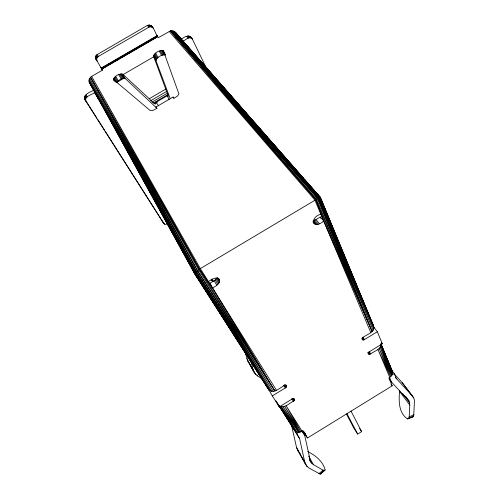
<?xml version="1.0" encoding="UTF-8"?>
<svg xmlns="http://www.w3.org/2000/svg" width="499" height="499" viewBox="0 0 499 499"><rect width="100%" height="100%" fill="white"/><g stroke="black" fill="none" stroke-linecap="round" stroke-linejoin="round"><path stroke-width="0.75" d="M114.508 81.331L113.416 79.484C114.458 76.172 119.86 72.629 123.159 74.563L149.282 98.721L152.27 102.021L155.501 104.123L156.031 102.301L167.265 95.739L168.419 96.376L153.779 56.767C153.405 52.794 159.767 49.994 163.279 50.505L178.948 93.993L177.463 96.12L173.989 98.247L173.084 97.018L155.994 107.017L156.73 108.327M399.662 390.243C398.745 399.786 398.214 412.966 407.54 418.892L413.122 416.771L413.702 416.06L414.469 400.31L413.683 397.884L412.28 395.844L402.113 382.508L394.703 374.518M367.794 352.799L368.992 354.165L370.788 353.803C374.15 351.046 380.637 349.793 380.937 344.528L392.414 371.618L380.986 343.911L392.414 371.618C393.044 374.3 391.185 376.776 388.864 377.905L392.214 385.802L307.484 437.991L302.968 430.749C300.835 432.359 297.735 432.901 295.47 431.23L280.101 406.273C285.104 408.238 289.227 403.136 293.312 401.265C295.726 400.273 293.98 397.397 291.996 399.094L279.309 406.866L272.311 395.913L285.253 388.004C287.723 386.987 285.908 383.999 283.869 385.733C279.852 388.079 272.585 394.796 268.287 389.089L194.167 272.953L89.153 82.079C88.56 79.884 89.714 77.526 91.641 76.403L102.451 70.134L101.453 68.475L157.347 36.065L157.129 35.66C154.777 32.759 153.118 23.122 147.355 25.43L96.457 55.015L95.527 56.555L95.509 58.302L101.334 68.276L157.235 35.859M408.388 418.78L409.199 416.808L409.791 405.076L408.999 400.934L391.428 381.985L389.126 378.903M167.539 223.939L165.375 224.431L163.734 223.477L85.934 101.285C81.05 95.914 89.333 92.147 93.388 90.506M85.934 101.285C83.745 96.22 92.034 94.922 94.542 92.602L95.122 92.396M95.852 59.1L97.043 61.084L96.725 58.52L98.39 56.418L148.821 27.227L150.548 26.746L152.9 27.732M93.669 89.701L89.153 82.079L194.329 272.654L270.327 390.917L195.134 271.986L89.171 79.509L196.163 271.25L273.315 391.353L197.342 270.464L90.544 77.233L199.4 269.173L212.406 287.886C215.836 286.482 222.142 282.503 218.481 278.161M170.034 98.128L156.081 61.034C155.975 57.167 162.075 54.403 165.574 54.946L163.279 50.505M291.516 425.254L296.568 447.541L297.473 449.942L305.669 464.619L307.184 466.615L309.28 468.174L320.052 474.05L320.776 473.956L325.136 469.908C322.996 461.394 315.324 455.207 307.696 451.57M320.776 473.956L321.088 473.345M373.526 326.882L377.319 331.723L364.557 339.526C362.355 341.247 361.17 337.935 363.49 337.081C367.021 334.336 375.105 332.334 373.707 326.296L320.302 197.224L319.703 197.404L200.342 268.599L194.167 272.953L269.148 390.156L194.329 272.654L88.984 80.801L195.134 271.986L271.749 391.328L196.163 271.25L89.701 78.293L197.342 270.464L274.918 390.991L209.805 283.307L215.219 279.914L216.672 277.931L219.323 282.471M156.954 108.302L125.536 78.798C122.342 76.996 118.463 80.439 116.23 82.641L113.685 78.331M318.961 473.607L323.046 470.145L324.837 470.507M320.052 474.05L324.125 470.594M322.822 471.867L325.136 469.908M346.531 414.214L354.09 428.554L357.677 434.074L361.619 431.635L351.028 411.114M305.669 464.619L304.783 462.23L299.587 438.527L296.506 433.706L298.82 432.284L283.033 406.735L299.943 432.153L284.605 406.392L301.053 431.81L286.095 405.687L304.702 435.377L310.546 461.762L313.422 464.644L323.046 470.145M389.713 377.381L377.918 349.431L390.642 376.695L379.19 348.445L391.422 375.878L380.163 347.242L392.008 374.955L394.285 373.558L391.678 370.127L380.924 344.135M377.319 331.723L382.29 343.799L369.322 351.789L368.48 352.999L368.686 353.997M208.457 281.573C211.277 279.839 216.21 275.835 219.242 279.459M320.82 214.152C309 217.658 313.066 230.55 323.72 221.02L315.78 199.488L170.458 30.882L158.507 37.618L157.347 36.065M317.052 224.456L313.684 220.39L316.023 219.554L320.308 216.984L323.72 221.02L372.129 331.598L317.732 198.384L171.768 30.689L170.458 30.882L316.616 199.007L372.129 331.598L315.78 199.488L169.211 31.406L314.863 200.03L370.819 332.608M149.282 98.721L165.743 89.103M150.898 100.598L166.71 91.354M152.27 102.021L167.433 93.157M153.43 103.068L167.951 94.573M154.403 103.78L157.709 101.852M180.663 39.783C183.975 36.783 190.094 33.47 192.489 39.315L206.667 68.825M123.159 74.563L153.779 56.767M182.915 41.224C185.566 40.213 189.077 35.903 192.034 38.635M116.566 82.541L124.507 77.919M101.216 68.076L157.129 35.66M101.578 68.675L157.466 36.265M100.823 67.44L101.671 68.856L157.578 36.446M101.777 69.012L157.678 36.595M101.84 69.124L157.753 36.695M409.199 416.808L413.958 414.794M408.955 418.075L413.702 416.06M407.54 418.892L413.122 416.771M244.984 351.776L247.741 360.883L254.122 372.316L255.644 374.406L262.019 378.978M395.545 377.649L412.28 395.844M189.776 36.321L192.489 39.315M189.021 35.997L190.655 37.793M188.198 35.897L189.832 37.693M187.356 36.022L188.978 37.824M186.545 36.365L188.173 38.167M105.277 131.274L164.146 223.932M183.102 41.38C178.916 38.51 177.27 31.393 171.768 30.689L318.811 197.822L373.745 329.016L319.703 197.404L174.22 31.343L320.302 197.224L373.944 327.625L319.703 197.404L173.047 30.851L318.811 197.822L373.127 330.369L317.732 198.384L170.458 30.882M184.131 42.546L198.508 58.913M199.538 60.086L216.485 79.378M217.514 80.545L234.468 99.837M235.491 101.004L252.444 120.296M253.985 122.055L267.339 137.25M268.368 138.423L270.421 140.762M271.961 142.514L285.316 157.715M287.886 160.634L286.345 158.882L302.818 177.607M289.426 162.387L303.292 178.174M304.321 179.341L305.862 181.1M306.891 182.266L320.246 197.467L373.707 326.296L373.059 325.117M266.94 136.714L175.193 32.148L320.246 197.467L304.353 179.359M267.963 137.88L281.804 153.655M282.827 154.821L284.879 157.16M316.023 219.554L319.404 223.614M314.863 220.109L318.237 224.17M313.041 220.963L315.923 224.45M153.399 28.443L151.415 25.936M313.01 221.837L314.931 224.163M150.748 25.399L152.226 27.189M313.179 222.435L314.139 223.602M149.95 25.062L151.422 26.852M149.076 24.95L150.548 26.746M148.191 25.075L149.656 26.871M147.355 25.43L148.821 27.227M381.348 342.588L382.29 343.799M413.683 397.884L402.113 382.508M362.748 337.131L364.557 339.526M362.262 337.38L364.07 339.775M362.218 338.122L363.571 339.919M362.212 338.759L363.11 339.956M405.568 396.262L408.999 400.934M297.473 449.942L298.614 451.458M361.806 338.684L362.711 339.888M402.799 393.761L409.648 402.874M399.774 391.709L409.791 405.076M368.998 351.408L370.788 353.803M368.967 352.25L370.308 354.047M368.487 352.394L369.828 354.19M368.037 352.437L369.379 354.234M368.1 352.968L368.992 354.165M390.892 384.03L392.214 385.802M156.031 102.301L158.67 105.882M247.741 360.883L249.257 362.985M155.994 107.017L156.848 108.277L154.272 109.786L152.251 110.597L149.937 110.335L113.416 79.484M298.82 432.284L281.498 406.691L297.005 432.04L280.101 406.273M190.4 36.832L190.849 37.512M359.611 428.579L361.619 431.635M211.501 279.989L212.318 281.255M278.929 405.756L296.506 433.706M84.83 99.151L96.931 118.163M97.767 119.473L104.441 129.965M209.805 283.307L211.457 285.952M276.452 390.268L200.342 268.599L91.641 76.403L199.4 269.173L274.918 390.991L198.527 269.709L90.544 77.233M304.889 433.525L305.482 434.479M94.741 92.496L99.663 100.436M94.542 92.602L99.463 100.536M100.287 101.858L101.11 103.181M211.838 279.103L213.472 281.748M211.139 279.134L212.761 281.748M94.941 92.427L96.581 95.078M97.186 54.46L98.39 56.418M96.457 55.015L97.654 56.973M95.889 55.726L97.087 57.697M95.527 56.555L96.725 58.52M95.403 57.429L96.594 59.4M95.509 58.302L96.7 60.273M101.671 68.856L102.501 70.247M285.759 384.785L286.526 386.076M293.786 398.476L294.547 399.768M285.74 385.172L286.507 386.463M293.256 398.233L294.398 400.167M285.21 384.935L286.357 386.875M292.982 398.639L294.129 400.566M284.555 384.704L286.083 387.286M292.233 398.364L293.761 400.94M284.174 385.091L285.702 387.673M113.416 78.948L114.508 80.801M291.79 398.689L293.312 401.265M283.725 385.421L285.253 388.004M114.901 77.027L117.433 81.343M114.19 77.669L116.729 81.979M218.456 278.43L219.591 280.369M115.749 76.459L118.275 80.769M217.339 277.506L219.616 281.399M216.073 278.972L218.718 283.513M119.654 74.264L122.161 78.586M118.75 74.713L121.263 79.035M304.334 432.203L305.513 434.224M303.523 431.111L307.484 437.991M215.219 279.914L217.857 284.461M121.4 73.827L123.902 78.162M120.565 73.958L123.066 78.287M301.995 430.699L304.702 435.377M214.158 280.694L216.784 285.253M122.598 74.108L125.099 78.449M122.093 73.877L124.594 78.212M211.707 279.477L212.823 281.424M293.855 428.466L294.616 429.807M295.383 431.148L296.144 432.49M296.911 433.831L299.587 438.527M308.525 456.03L313.422 464.644M309.492 459.398L311.75 463.378M276.976 402.481L278.093 404.446M309.798 460.434L310.546 461.762M275.903 400.853L279.309 406.866M265.493 383.85L272.311 395.913M264.944 383.17L265.686 384.486M266.429 385.802L268.287 389.089M156.374 35.229L157.185 36.664M256.923 374.774L257.677 376.115M246.768 358.45L254.122 372.316M296.568 447.541L304.783 462.23M250.011 364.326L250.76 365.673M251.508 367.014L255.644 374.406M299.363 452.624L300.111 453.959M302.344 457.957L303.086 459.286M304.951 462.617L307.184 466.615M164.059 223.072L164.707 224.263M162.443 221.101L163.734 223.477M173.084 97.018L173.795 98.347M153.561 56.113L155.906 60.529M154.26 54.379L156.599 58.788M153.779 55.009L156.125 59.425M153.542 55.607L155.888 60.017M155.763 53.206L158.096 57.616M154.94 53.761L157.272 58.171M346.936 413.634L357.677 434.074M86.102 94.741L87.213 96.856M85.385 95.278L86.502 97.399M160.216 50.698L162.524 55.121M159.293 51.154L161.607 55.576M84.842 95.964L85.947 98.091M162.013 50.243L164.314 54.678M161.146 50.387L163.447 54.815M84.493 96.75L85.603 98.877M84.375 97.579L85.479 99.713M162.743 50.287L165.044 54.722M84.493 98.403L85.597 100.53M167.265 95.739L169.149 99.75M320.308 216.984L320.913 218.412M389.476 377.35L391.428 381.985M394.285 373.558L396.48 378.878M380.937 344.528L392.532 373.289L380.756 345.901L392.008 374.955M250.623 360.216L253.155 369.878M295.47 431.23L278.941 405.506L295.47 431.23"/></g></svg>
